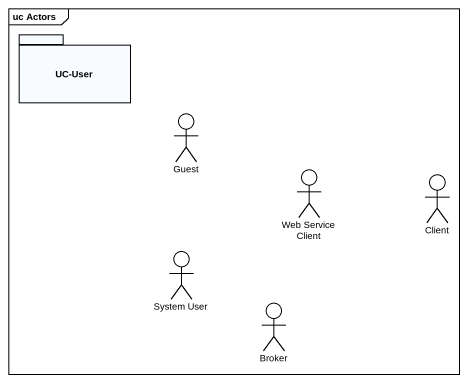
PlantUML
@startuml
mainframe uc Actors
package "UC-User" as UC_User {
}
actor Guest
actor "Web Service Client" as Web_Service_Client
actor Client
actor "System User" as System_User
actor Broker
@enduml
